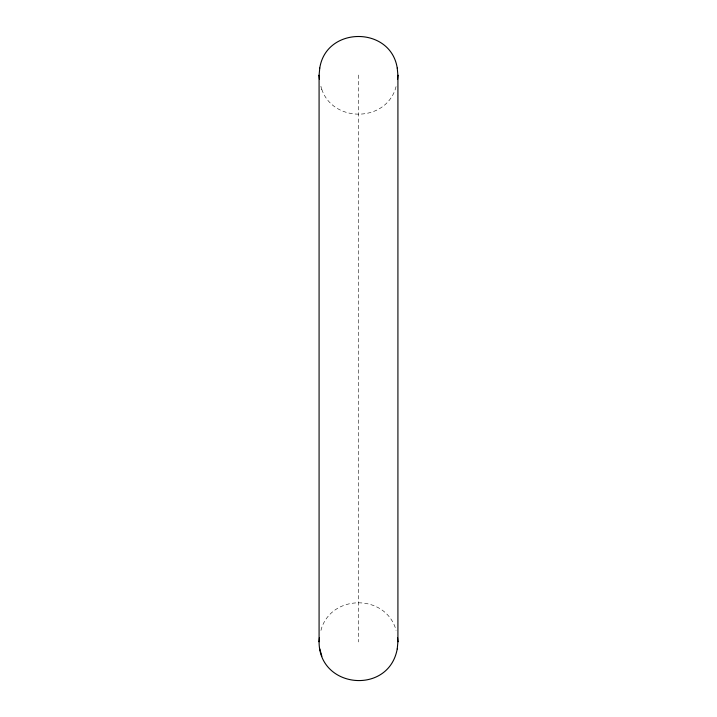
<?xml version="1.0" encoding="UTF-8"?>
<svg xmlns="http://www.w3.org/2000/svg" width="717" height="717" viewBox="0 0 717 717"><rect width="100%" height="100%" fill="white"/><g stroke="black" fill="none" stroke-linecap="round" stroke-linejoin="round"><path stroke-width="0.54" stroke-dasharray="3.58 2.69" d="M396.053 86.578L395.148 89.724C382.977 123.781 329.937 121.729 320.947 86.578M320.947 630.422L321.852 627.276C333.638 594.671 383.362 594.671 395.148 627.276L396.053 630.422M320.947 86.703L321.852 89.724M358.5 75.025L358.5 641.975"/><path stroke-width="1.08" d="M319.083 75.357L319.746 68.061M319.459 637.547L319.083 641.769L319.083 75.231L319.459 79.453M397.541 79.453L397.917 75.231L397.917 641.769L397.541 637.547M397.254 648.939L397.917 641.643M319.746 68.196C326.163 25.937 390.837 25.937 397.254 68.196M319.083 641.643C318.841 688.849 388.946 695.347 397.254 648.804M319.746 648.804L321.852 656.27M397.254 68.061L397.917 75.357"/></g></svg>
